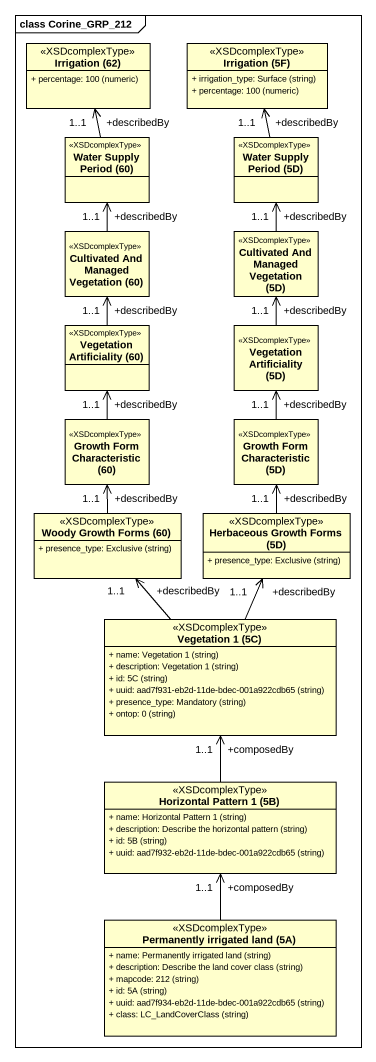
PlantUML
@startuml
mainframe class Corine_GRP_212
hide circle
hide empty members
skinparam classAttributeIconSize 0
class "Irrigation (62)" as Irrigation_62 <<XSDcomplexType>> {
  {field} + percentage: 100 (numeric)
}
class "Irrigation (5F)" as Irrigation_5F <<XSDcomplexType>> {
  {field} + irrigation_type: Surface (string)
  {field} + percentage: 100 (numeric)
}
class "Water Supply Period (60)" as Water_Supply_Period_60 <<XSDcomplexType>>
class "Water Supply Period (5D)" as Water_Supply_Period_5D <<XSDcomplexType>>
class "Cultivated And Managed Vegetation (60)" as Cultivated_And_Managed <<XSDcomplexType>>
class "Cultivated And Managed Vegetation (5D)" as Cultivated_And_Managed_2 <<XSDcomplexType>>
class "Vegetation Artificiality (60)" as Vegetation_Artificiality_60 <<XSDcomplexType>>
class "Vegetation Artificiality (5D)" as Vegetation_Artificiality_5D <<XSDcomplexType>>
class "Growth Form Characteristic (60)" as Growth_Form_Characteristic <<XSDcomplexType>>
class "Growth Form Characteristic (5D)" as Growth_Form_Characteristic_2 <<XSDcomplexType>>
class "Woody Growth Forms (60)" as Woody_Growth_Forms_60 <<XSDcomplexType>> {
  {field} + presence_type: Exclusive (string)
}
class "Herbaceous Growth Forms (5D)" as Herbaceous_Growth_Forms_5D <<XSDcomplexType>> {
  {field} + presence_type: Exclusive (string)
}
class "Vegetation 1 (5C)" as Vegetation_1_5C <<XSDcomplexType>> {
  {field} + name: Vegetation 1 (string)
  {field} + description: Vegetation 1 (string)
  {field} + id: 5C (string)
  {field} + uuid: aad7f931-eb2d-11de-bdec-001a922cdb65 (string)
  {field} + presence_type: Mandatory (string)
  {field} + ontop: 0 (string)
}
class "Horizontal Pattern 1 (5B)" as Horizontal_Pattern_1_5B <<XSDcomplexType>> {
  {field} + name: Horizontal Pattern 1 (string)
  {field} + description: Describe the horizontal pattern (string)
  {field} + id: 5B (string)
  {field} + uuid: aad7f932-eb2d-11de-bdec-001a922cdb65 (string)
}
class "Permanently irrigated land (5A)" as Permanently_irrigated_land <<XSDcomplexType>> {
  {field} + name: Permanently irrigated land (string)
  {field} + description: Describe the land cover class (string)
  {field} + mapcode: 212 (string)
  {field} + id: 5A (string)
  {field} + uuid: aad7f934-eb2d-11de-bdec-001a922cdb65 (string)
  {field} + class: LC_LandCoverClass (string)
}
Water_Supply_Period_60 -up-> "+describedBy\n1..1" Irrigation_62
Water_Supply_Period_5D -up-> "+describedBy\n1..1" Irrigation_5F
Cultivated_And_Managed -up-> "+describedBy\n1..1" Water_Supply_Period_60
Cultivated_And_Managed_2 -up-> "+describedBy\n1..1" Water_Supply_Period_5D
Vegetation_Artificiality_60 -up-> "+describedBy\n1..1" Cultivated_And_Managed
Vegetation_Artificiality_5D -up-> "+describedBy\n1..1" Cultivated_And_Managed_2
Growth_Form_Characteristic -up-> "+describedBy\n1..1" Vegetation_Artificiality_60
Growth_Form_Characteristic_2 -up-> "+describedBy\n1..1" Vegetation_Artificiality_5D
Woody_Growth_Forms_60 -up-> "+describedBy\n1..1" Growth_Form_Characteristic
Herbaceous_Growth_Forms_5D -up-> "+describedBy\n1..1" Growth_Form_Characteristic_2
Vegetation_1_5C -up-> "+describedBy\n1..1" Woody_Growth_Forms_60
Vegetation_1_5C -up-> "+describedBy\n1..1" Herbaceous_Growth_Forms_5D
Horizontal_Pattern_1_5B -up-> "+composedBy\n1..1" Vegetation_1_5C
Permanently_irrigated_land -up-> "+composedBy\n1..1" Horizontal_Pattern_1_5B
@enduml
